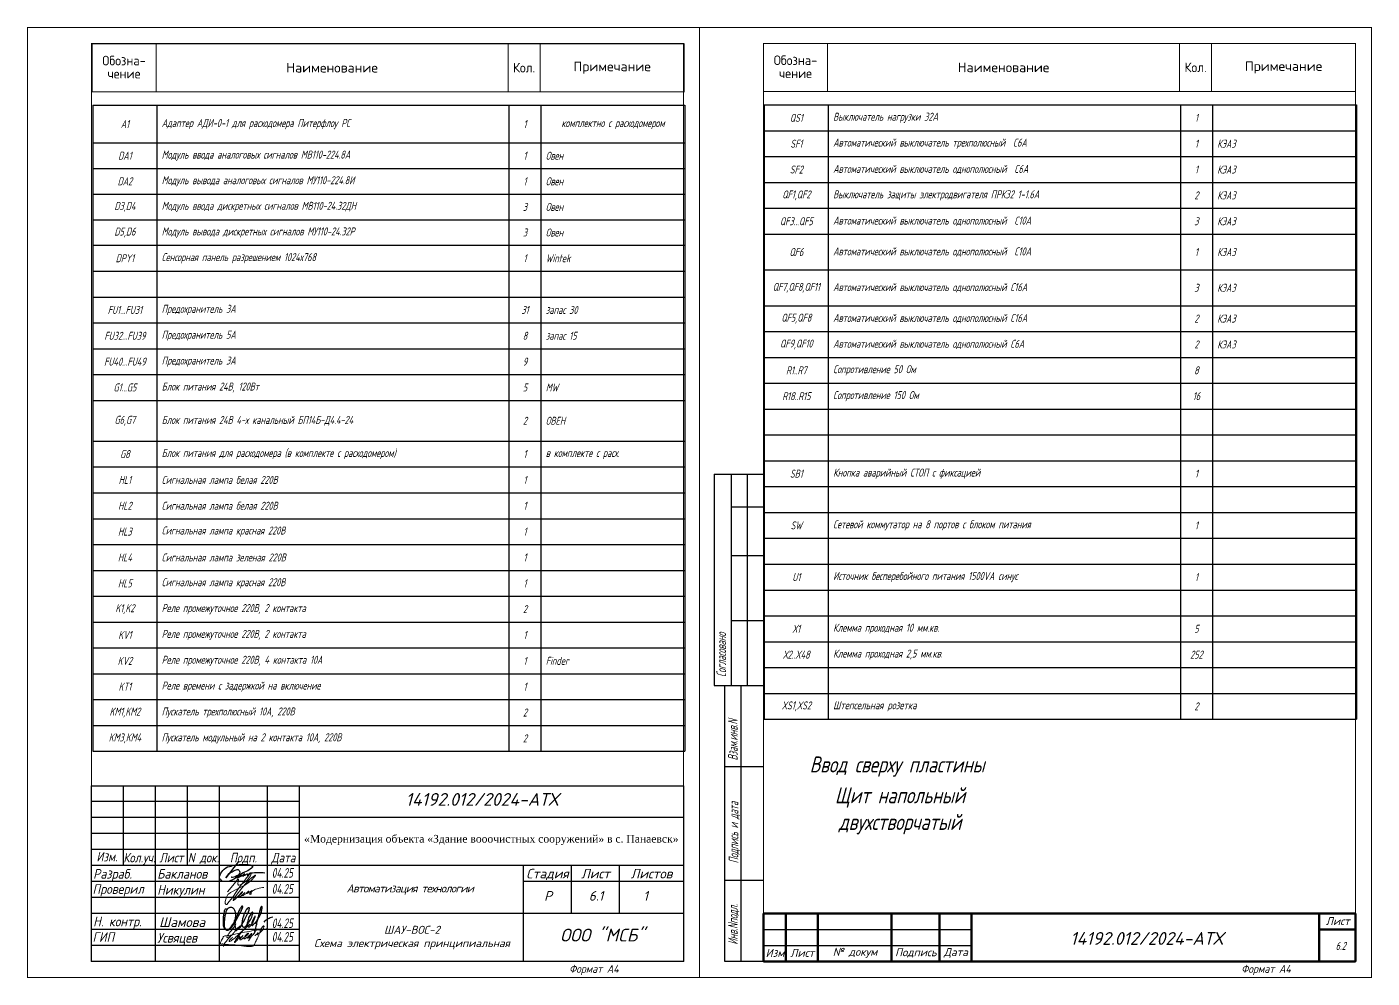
# Model space of a CAD drawing. Header units: millimetres. Extents: x 1510 to 10524, y 7125 to 13164.
# Drawn here: x 3428.3 to 3848.6, y 9093.6 to 9390.9 of the extents above; entities that cross this region are included whole.
import ezdxf
from ezdxf.enums import TextEntityAlignment as Align

# ---------------------------------------------------------------- set-up
doc = ezdxf.new("R2010")
doc.units = ezdxf.units.MM
doc.header["$LTSCALE"] = 4
doc.linetypes.add('SolidLine', pattern=[0])
for name, color, linetype, lineweight in [('RAMKA', 7, 'Continuous', 25), ('SHTAMP', 7, 'SolidLine', 25), ('Логотип', 7, 'Continuous', 20), ('Основеая', 5, 'Continuous', 60)]:
    doc.layers.add(name, color=color, linetype=linetype, lineweight=lineweight)
for name, color, linetype in [('SYMS', 7, 'Continuous'), ('Вспомогательная', 1, 'Continuous'), ('Текст', 2, 'Continuous')]:
    doc.layers.add(name, color=color, linetype=linetype)
doc.styles.add('COTES', font='cs_gost2304.shx', dxfattribs={"width": 0.75, "oblique": 15})
doc.styles.add('Geniso25.100.15', font='geniso.shx', dxfattribs={"oblique": 15, "height": 2.5})
doc.styles.add('ISOCPEUR', font='isocpeui.ttf')
doc.styles.add('Simplex25.085.15', font='', dxfattribs={"width": 0.85, "oblique": 15, "height": 2.5})
doc.styles.add('Simplex30.100.00', font='simplex.shx', dxfattribs={"height": 3})
doc.styles.add('ГОСТ', font='isocpeur.ttf', dxfattribs={"oblique": 15})
doc.styles.add('Стиль мой-1', font='', dxfattribs={"width": 0.85, "oblique": 15, "height": 2.5})
doc.styles.get('Simplex25.085.15').set_extended_font_data('GOST type A')
doc.styles.get('Стиль мой-1').set_extended_font_data('GOST type A')

# ---------------------------------------------------------------- blocks, each defined once
blk = doc.blocks.new('*U12')
at = {"color": 0, "linetype": 'Continuous', "lineweight": -2, "const_width": 0.3}
blk.add_lwpolyline([(0, -15), (185, -15), (185, 0), (0, 0)], close=True, dxfattribs=at)
at = {"color": 0, "linetype": 'Continuous', "lineweight": -2, "ltscale": 0.85, "const_width": 0.3}
for points in [[(20, 0), (20, -15)], [(130, 0), (130, -15)], [(140, 0), (140, -15)]]:
    blk.add_lwpolyline(points, dxfattribs=at)
at = {"color": 0, "linetype": 'Continuous', "ltscale": 10, "style": 'Simplex30.100.00', "width": 0.9}
for s, p in [('Обозна-', (10, -5.26)), ('Кол.', (135, -7.5)), ('чение', (10, -9.37))]:
    blk.add_text(s, height=3, dxfattribs=at).set_placement(p, align=Align.MIDDLE)
at = {"color": 0, "linetype": 'Continuous', "ltscale": 10, "style": 'Simplex30.100.00'}
for s, p in [('Наименование', (75, -7.5)), ('Примечание', (162.5, -7.5))]:
    blk.add_text(s, height=3, dxfattribs=at).set_placement(p, align=Align.MIDDLE)
blk = doc.blocks.new('*T208')
at = {"color": 0, "linetype": 'ByBlock', "lineweight": -2, "ltscale": 0.2, "transparency": 16777216}
for p, q in [((0, 0), (185, 0)), ((0, 0), (0, -201.92)), ((20, 0), (20, -201.92)), ((130, 0), (130, -201.92)), ((140, 0), (140, -201.92)), ((185, 0), (185, -201.92)), ((0, -11.77), (185, -11.77)), ((0, -19.77), (185, -19.77)), ((0, -27.77), (185, -27.77)), ((0, -35.77), (185, -35.77)), ((0, -43.77), (185, -43.77)), ((0, -51.85), (185, -51.85)), ((0, -59.93), (185, -59.93)), ((0, -68.01), (185, -68.01)), ((0, -76.09), (185, -76.09)), ((0, -84.17), (185, -84.17)), ((0, -92.25), (185, -92.25)), ((0, -104.97), (185, -104.97)), ((0, -113.05), (185, -113.05)), ((0, -121.13), (185, -121.13)), ((0, -129.21), (185, -129.21)), ((0, -137.29), (185, -137.29)), ((0, -145.37), (185, -145.37)), ((0, -153.45), (185, -153.45)), ((0, -161.53), (185, -161.53)), ((0, -169.61), (185, -169.61)), ((0, -177.69), (185, -177.69)), ((0, -185.76), (185, -185.76)), ((0, -193.84), (185, -193.84)), ((0, -201.92), (185, -201.92))]:
    blk.add_line(p, q, dxfattribs=at)
at = {"color": 0, "linetype": 'Continuous', "lineweight": -2, "ltscale": 0.2, "transparency": 16777216, "char_height": 2.5, "style": 'Simplex25.085.15'}
for s, insert, width, attachment_point in [('A1', (10, -5.89), 17, 5), ('Адаптер АДИ-0-1 для расходомера Питерфлоу РС', (21.5, -5.89), 107, 4), ('1', (135, -5.89), 7, 5), ('комплектно с расходомером', (162.5, -5.89), 42, 5), ('DA1', (10, -15.77), 17, 5), ('Модуль ввода аналоговых сигналов МВ110-224.8А', (21.5, -15.77), 107, 4), ('1', (135, -15.77), 7, 5), ('Овен', (141.5, -15.77), 42, 4), ('DA2', (10, -23.77), 17, 5), ('Модуль вывода аналоговых сигналов МУ110-224.8И', (21.5, -23.77), 107, 4), ('1', (135, -23.77), 7, 5), ('Овен', (141.5, -23.77), 42, 4), ('D3,D4', (10, -31.77), 17, 5), ('Модуль ввода дискретных сигналов МВ110-24.32ДН', (21.5, -31.77), 107, 4), ('3', (135, -31.77), 7, 5), ('Овен', (141.5, -31.77), 42, 4), ('D5,D6', (10, -39.77), 17, 5), ('Модуль вывода дискретных сигналов МУ110-24.32Р', (21.5, -39.77), 107, 4), ('3', (135, -39.77), 7, 5), ('Овен', (141.5, -39.77), 42, 4), ('Сенсорная панель разрешением 1024х768', (21.5, -47.81), 107, 4), ('DPY1', (10, -47.81), 17, 5), ('1', (135, -47.81), 7, 5), ('Wintek', (141.5, -47.81), 42, 4), ('FU1...FU31', (10, -63.97), 17, 5), ('Предохранитель 3А', (21.5, -63.97), 107, 4), ('31', (135, -63.97), 7, 5), ('запас 30', (141.5, -63.97), 42, 4), ('FU32...FU39', (10, -72.05), 17, 5), ('Предохранитель 5А', (21.5, -72.05), 107, 4), ('8', (135, -72.05), 7, 5), ('запас 15', (141.5, -72.05), 42, 4), ('FU40...FU49', (10, -80.13), 17, 5), ('Предохранитель 3А', (21.5, -80.13), 107, 4), ('9', (135, -80.13), 7, 5), ('G1...G5', (10, -88.21), 17, 5), ('Блок питания 24В, 120Вт', (21.5, -88.21), 107, 4), ('5', (135, -88.21), 7, 5), ('MW', (141.5, -88.21), 42, 4), ('G6,G7', (10, -98.61), 17, 5), ('Блок питания 24В 4-х канальный БП14Б-Д4.4-24', (21.5, -98.61), 107, 4), ('2', (135, -98.61), 7, 5), ('ОВЕН', (141.5, -98.61), 42, 4), ('G8', (10, -109.01), 17, 5), ('Блок питания для расходомера (в комплекте с расходомером)', (21.5, -109.01), 107, 4), ('1', (135, -109.01), 7, 5), ('в комплекте с расх.', (141.5, -109.01), 42, 4), ('HL1', (10, -117.09), 17, 5), ('Сигнальная лампа белая 220В', (21.5, -117.09), 107, 4), ('1', (135, -117.09), 7, 5), ('HL2', (10, -125.17), 17, 5), ('Сигнальная лампа белая 220В', (21.5, -125.17), 107, 4), ('1', (135, -125.17), 7, 5), ('HL3', (10, -133.25), 17, 5), ('Сигнальная лампа красная 220В', (21.5, -133.25), 107, 4), ('1', (135, -133.25), 7, 5), ('HL4', (10, -141.33), 17, 5), ('Сигнальная лампа зеленая 220В', (21.5, -141.33), 107, 4), ('1', (135, -141.33), 7, 5), ('HL5', (10, -149.41), 17, 5), ('Сигнальная лампа красная 220В', (21.5, -149.41), 107, 4), ('1', (135, -149.41), 7, 5), ('K1,K2', (10, -157.49), 17, 5), ('Реле промежуточное 220В, 2 контакта', (21.5, -157.49), 107, 4), ('2', (135, -157.49), 7, 5), ('KV1', (10, -165.57), 17, 5), ('Реле промежуточное 220В, 2 контакта', (21.5, -165.57), 107, 4), ('1', (135, -165.57), 7, 5), ('Реле промежуточное 220В, 4 контакта 10А', (21.5, -173.65), 107, 4), ('KV2', (10, -173.65), 17, 5), ('1', (135, -173.65), 7, 5), ('Finder', (141.5, -173.65), 42, 4), ('KT1', (10, -181.72), 17, 5), ('Реле времени с задержкой на включение', (21.5, -181.72), 107, 4), ('1', (135, -181.72), 7, 5), ('KM1,KM2', (10, -189.8), 17, 5), ('Пускатель трехполюсный 10А, 220В', (21.5, -189.8), 107, 4), ('2', (135, -189.8), 7, 5)]:
    blk.add_mtext(s, dxfattribs=dict(at, insert=insert, width=width, attachment_point=attachment_point))
at = {"color": 0, "linetype": 'Continuous', "lineweight": -2, "transparency": 16777216, "char_height": 2.5, "style": 'Simplex25.085.15'}
for s, insert, width, attachment_point in [('KM3,KM4', (10, -197.88), 17, 5), ('Пускатель модульный на 2 контакта 10А, 220В', (21.5, -197.88), 107, 4), ('2', (135, -197.88), 7, 5)]:
    blk.add_mtext(s, dxfattribs=dict(at, insert=insert, width=width, attachment_point=attachment_point))
blk = doc.blocks.new('Формат А4')
at = {"color": 0, "linetype": 'Continuous', "const_width": 0.3}
for points in [[(0, 0), (210, 0), (210, -297), (0, -297)], [(20, -292), (20, -5), (205, -5), (205, -292)]]:
    blk.add_lwpolyline(points, close=True, dxfattribs=at)
at = {"color": 0, "linetype": 'Continuous', "style": 'Geniso25.100.15', "oblique": 15}
blk.add_text('Формат А4', height=2.5, dxfattribs=at).set_placement((177, -294.25), align=Align.MIDDLE_CENTER)
blk = doc.blocks.new('*T209')
at = {"color": 0, "linetype": 'ByBlock', "lineweight": -2, "ltscale": 0.2, "transparency": 16777216}
for p, q in [((0, 0), (185, 0)), ((0, 0), (0, -192.02)), ((20, 0), (20, -192.02)), ((130, 0), (130, -192.02)), ((140, 0), (140, -192.02)), ((185, 0), (185, -192.02)), ((0, -8.08), (185, -8.08)), ((0, -16.16), (185, -16.16)), ((0, -24.24), (185, -24.24)), ((0, -32.32), (185, -32.32)), ((0, -40.4), (185, -40.4)), ((0, -51.57), (185, -51.57)), ((0, -62.75), (185, -62.75)), ((0, -70.83), (185, -70.83)), ((0, -78.91), (185, -78.91)), ((0, -86.99), (185, -86.99)), ((0, -95.07), (185, -95.07)), ((0, -103.14), (185, -103.14)), ((0, -111.22), (185, -111.22)), ((0, -119.3), (185, -119.3)), ((0, -127.38), (185, -127.38)), ((0, -135.46), (185, -135.46)), ((0, -143.54), (185, -143.54)), ((0, -151.62), (185, -151.62)), ((0, -159.7), (185, -159.7)), ((0, -167.78), (185, -167.78)), ((0, -175.86), (185, -175.86)), ((0, -183.94), (185, -183.94)), ((0, -192.02), (185, -192.02))]:
    blk.add_line(p, q, dxfattribs=at)
at = {"color": 0, "linetype": 'Continuous', "lineweight": -2, "ltscale": 0.2, "transparency": 16777216, "char_height": 2.5, "style": 'Simplex25.085.15'}
for s, insert, width, attachment_point in [('QS1', (10, -4.04), 17, 5), ('Выключатель нагрузки 32А', (21.5, -4.04), 107, 4), ('1', (135, -4.04), 7, 5), ('SF1', (10, -12.12), 17, 5), ('Автоматический выключатель трехполюсный  C6А', (21.5, -12.12), 107, 4), ('1', (135, -12.12), 7, 5), ('КЭАЗ', (141.5, -12.12), 42, 4), ('SF2', (10, -20.2), 17, 5), ('Автоматический выключатель однополюсный  C6А', (21.5, -20.2), 107, 4), ('1', (135, -20.2), 7, 5), ('КЭАЗ', (141.5, -20.2), 42, 4), ('QF1,QF2', (10, -28.28), 17, 5), ('Выключатель защиты электродвигателя ПРК32 1-1.6А', (21.5, -28.28), 107, 4), ('2', (135, -28.28), 7, 5), ('КЭАЗ', (141.5, -28.28), 42, 4), ('QF3...QF5', (10, -36.36), 17, 5), ('Автоматический выключатель однополюсный  C10А', (21.5, -36.36), 107, 4), ('3', (135, -36.36), 7, 5), ('КЭАЗ', (141.5, -36.36), 42, 4), ('QF6', (10, -45.98), 17, 5), ('Автоматический выключатель однополюсный  C10А', (21.5, -45.98), 107, 4), ('1', (135, -45.98), 7, 5), ('КЭАЗ', (141.5, -45.98), 42, 4), ('QF7,QF8,QF11', (10, -57.16), 17, 5), ('Автоматический выключатель однополюсный С16А', (21.5, -57.16), 107, 4), ('3', (135, -57.16), 7, 5), ('КЭАЗ', (141.5, -57.16), 42, 4), ('QF5,QF8', (10, -66.79), 17, 5), ('Автоматический выключатель однополюсный С16А', (21.5, -66.79), 107, 4), ('2', (135, -66.79), 7, 5), ('КЭАЗ', (141.5, -66.79), 42, 4), ('QF9,QF10', (10, -74.87), 17, 5), ('Автоматический выключатель однополюсный С6А', (21.5, -74.87), 107, 4), ('2', (135, -74.87), 7, 5), ('КЭАЗ', (141.5, -74.87), 42, 4), ('R1..R7', (10, -82.95), 17, 5), ('Сопротивление 50 Ом', (21.5, -82.95), 107, 4), ('8', (135, -82.95), 7, 5), ('R18..R15', (10, -91.03), 17, 5), ('Сопротивление 150 Ом', (21.5, -91.03), 107, 4), ('16', (135, -91.03), 7, 5), ('SB1', (10, -115.26), 17, 5), ('Кнопка аварийный СТОП с фиксацией', (21.5, -115.26), 107, 4), ('1', (135, -115.26), 7, 5), ('SW', (10, -131.42), 17, 5), ('Сетевой коммутатор на 8 портов с блоком питания', (21.5, -131.42), 107, 4), ('1', (135, -131.42), 7, 5), ('U1', (10, -147.58), 17, 5), ('Источник бесперебойного питания 1500VA синус', (21.5, -147.58), 107, 4), ('1', (135, -147.58), 7, 5), ('Х1', (10, -163.74), 17, 5)]:
    blk.add_mtext(s, dxfattribs=dict(at, insert=insert, width=width, attachment_point=attachment_point))
at = {"color": 0, "linetype": 'Continuous', "lineweight": -2, "transparency": 16777216, "char_height": 2.5, "style": 'Simplex25.085.15'}
for s, insert, width, attachment_point in [('Клемма проходная 10 мм.кв.', (21.5, -163.74), 107, 4), ('5', (135, -163.74), 7, 5), ('Х2..X48', (10, -171.82), 17, 5), ('Клемма проходная 2,5 мм.кв.', (21.5, -171.82), 107, 4), ('252', (135, -171.82), 7, 5), ('XS1,XS2', (10, -187.98), 17, 5), ('{\\Fsimplex|c204;\\W0.75;Штепсельная розетка}', (21.5, -187.98), 107, 4), ('2', (135, -187.98), 7, 5)]:
    blk.add_mtext(s, dxfattribs=dict(at, insert=insert, width=width, attachment_point=attachment_point))
blk = doc.blocks.new('A$C67075CCA')
at = {"layer": 'Логотип', "color": 145, "lineweight": 15}
for points in [[(14.68, 5.88), (14.59, 5.72), (14.32, 5.54), (13.9, 5.39), (12.32, 5.25), (10.52, 5.01), (7.58, 4.53), (4.57, 3.92), (2.69, 3.51), (0.99, 3.21), (0.97, 3.2), (0.91, 3.09), (0.75, 2.64), (0.39, 2.01), (0.17, 1.5), (0, 1.08), (0.06, 0.83), (0.58, 0.87), (0.94, 0.82), (2.5, 0.66), (6.63, 0.27), (7.37, 0.17), (8.98, 0.01), (9.73, 0.04), (10.43, 0.44), (11, 1.49), (11.66, 2.81), (12.3, 4.37), (12.76, 5.66), (13.17, 6.18), (13.37, 6.43), (13.51, 6.47), (13.61, 6.44), (13.65, 6.35), (13.6, 6.17), (13.32, 5.44), (12.94, 4.91), (12.31, 4.31), (12.02, 4.04), (11.74, 3.86), (11.47, 3.65), (11.51, 3.77), (11.6, 3.93), (11.7, 4.03), (11.81, 4.16), (11.84, 4.27), (11.84, 4.31), (11.73, 4.27), (11.59, 4.09), (11.5, 3.97), (11.22, 3.77), (11.07, 3.64), (10.85, 3.5), (10.75, 3.43)], [(4.88, 7.15), (4.1, 5.86), (2.99, 4.52), (2.4, 3.68), (2.24, 3.43), (2.06, 3.04), (2.09, 2.83), (2.4, 2.91), (3.21, 3.31), (4.29, 4.43), (5.38, 5.75), (5.81, 6.13), (6.33, 6.54), (6.55, 6.54), (5.84, 5.79), (5.18, 5.15), (4.56, 4.72)], [(3.85, 2.96), (3.53, 2.68), (3.08, 2.24), (2.83, 1.9), (2.75, 1.71), (2.79, 1.65), (2.95, 1.64), (3.35, 1.85), (4.3, 2.56), (5.36, 3.53), (7.27, 5.24), (8.03, 6.02), (8.99, 6.81), (9.2, 6.98), (9.24, 7.01), (9.25, 6.99), (9.21, 6.9), (8.53, 6.44), (7.95, 5.92), (7.42, 5.36), (7.06, 5), (6.35, 4.19), (5.74, 3.39), (5.13, 2.67), (4.85, 2.31), (4.82, 2.18), (5.11, 2.48), (5.52, 3.04), (5.85, 3.26), (6, 3.24), (6, 3.11), (5.91, 2.85), (5.34, 2.13), (5.01, 1.71), (4.71, 1.42), (4.56, 1.3), (4.41, 1.33), (4.46, 1.45), (4.98, 2.24), (5.36, 2.86), (5.72, 3.19), (5.88, 3.25), (6.02, 3.24), (6.01, 3.12), (5.9, 2.8), (5.69, 2.53), (6.01, 2.74), (6.37, 2.96), (6.66, 3.1), (6.9, 3.35), (7.01, 3.43), (6.51, 2.86), (6.32, 2.66), (6.17, 2.44), (6.09, 2.28), (6.13, 2.11), (6.38, 2.15), (6.94, 2.57), (7.7, 3.08), (8.14, 3.43), (8.54, 3.78), (8.69, 3.97), (8.74, 4.1), (8.74, 4.22), (8.66, 4.24), (8.5, 4.12), (8.16, 3.8), (7.63, 3.18), (7.39, 2.73), (7.35, 2.5), (7.41, 2.44), (7.86, 2.6), (8.91, 3.21), (9.49, 3.64), (9.77, 3.84), (9.86, 4.07), (9.83, 4.12), (9.5, 3.85), (9.17, 3.56), (8.65, 3.08), (8.43, 2.78), (8.45, 2.66), (8.58, 2.67), (8.85, 2.79), (9.04, 2.91), (9.31, 3.07), (10.08, 3.6), (10.49, 4.02), (10.78, 4.43), (10.95, 4.69), (10.77, 4.55), (10.55, 4.25), (9.5, 2.9), (8.83, 1.86)], [(0.98, 0.05), (0.95, 0.22), (1.03, 0.5), (1.34, 1.02), (2.08, 1.97), (2.48, 2.42), (3.02, 3.02), (3.29, 3.36), (3.48, 3.5)]]:
    blk.add_spline(points, degree=3, dxfattribs=at)
blk = doc.blocks.new('Подпись Шамова')
for points in [[(107, 385), (99, 387), (86, 381), (75, 364), (65, 338), (55, 284), (48, 215), (46, 134), (49, 94), (69, 32), (78, 25), (108, 14), (122, 16), (163, 38), (191, 65), (217, 102), (244, 149), (265, 206), (271, 234), (274, 270), (273, 296), (270, 326), (260, 362), (248, 381), (236, 397), (222, 405), (205, 412), (179, 412), (156, 407), (137, 399), (123, 385), (114, 371), (98, 331), (91, 301), (81, 261), (76, 231), (70, 193), (67, 137), (69, 83), (70, 67), (89, 27), (94, 19), (110, 10), (127, 5), (150, 12), (175, 30), (198, 55), (219, 84), (236, 110), (268, 163), (302, 226), (344, 304), (377, 367), (394, 404), (398, 416), (399, 425), (396, 432), (389, 435), (378, 433), (369, 421), (358, 404), (338, 370), (320, 333), (309, 305), (297, 272), (287, 240), (278, 206), (271, 180), (261, 145), (259, 113), (259, 82), (262, 59), (275, 38), (288, 31), (305, 31), (332, 50), (373, 98), (405, 145), (463, 257), (505, 345), (517, 386), (518, 400), (512, 408), (502, 408), (488, 402), (470, 383), (441, 337), (420, 290), (400, 227), (385, 162), (382, 113), (385, 91), (391, 76), (403, 65), (417, 60), (437, 65), (458, 84), (474, 100), (541, 197), (560, 241), (575, 291), (580, 316), (578, 325), (572, 328), (565, 327), (557, 322), (552, 313), (528, 278), (507, 242), (494, 202), (480, 149), (477, 118), (483, 84), (489, 70), (500, 65), (519, 68), (532, 83), (559, 113), (582, 150), (598, 184), (610, 219), (619, 246), (621, 253), (621, 257), (618, 258), (616, 256), (613, 251), (579, 193), (564, 154), (559, 123), (556, 100), (561, 94), (568, 93), (573, 95), (580, 98), (596, 116), (608, 140), (610, 143), (610, 138), (611, 130), (620, 131), (631, 140), (633, 149), (689, 232), (730, 320), (742, 387), (749, 421), (743, 428), (736, 429), (726, 426), (716, 410), (699, 343), (680, 266), (659, 194), (643, 127), (622, 22), (609, -30)], [(777, 150), (800, 186), (853, 220), (894, 238), (935, 243)]]:
    blk.add_open_spline(points, degree=3)
blk = doc.blocks.new('A$C29F847F9')
at = {"color": 152, "ltscale": 1.2, "true_color": 0x2776bb}
for points in [[(72.37, 39.99), (68.43, 34.92), (69.46, 36.25), (70.34, 36.77), (71.05, 37.19, -0.161841), (72.21, 37.44, -0.186099), (72.48, 37.3, -0.075514), (72.68, 36.98, -0.216259), (72.68, 36.26, -0.120334), (71.72, 35.04, -0.109582), (69.08, 33.77, -0.149262), (67.29, 33.89, -0.221189), (66.44, 34.77, -0.16991), (66.44, 35.31, -0.086161), (67.49, 37.2, -0.173054), (69.54, 38.45, -0.059791), (73.56, 39.07, -0.04244), (76.04, 38.93, -0.162135), (76.72, 38.52, -0.37027), (76.72, 38.26, -0.102303), (75.24, 37.11, -0.004186), (71.29, 35.23, -0.088346), (70.48, 35.01, -0.042303), (70.22, 35.01, -0.246683), (70.04, 35.13, -0.460105)], [(72.59, 36.07, 0.022452), (72.32, 35.71, 0.097345), (71.81, 35.01, 0.63499), (71.97, 34.88, -1.190143)], [(71.97, 34.88), (72.21, 34.98, 0.188512), (73.19, 35.92, 0.453926), (73.14, 36.03, 0.310824), (73.04, 36, -0.174295), (72.95, 35.95, 0.334422), (72.41, 35.32, 0.590758), (72.56, 35.23, 0.045009), (73.65, 35.7, 0.07665), (74.17, 35.97, 0.482644), (74.21, 36.09, 0.366251), (74.05, 36.04, 0.060409), (73.69, 35.56, 0.357599), (73.7, 35.41, 0.358337), (73.82, 35.4, -0.011147), (74.32, 35.73, -0.051922), (75.05, 36.13, -0.478557), (75.22, 35.99, -0.265314), (75.14, 35.79, 0.591196), (75.16, 35.65, 0.280952), (75.4, 35.76, -0.013193), (75.69, 36.03, -0.432577), (75.85, 35.95, -1.613204)], [(72.85, 36.14), (72.59, 36.07, 2.56207)], [(75.85, 35.95), (75.82, 36.07, -0.010959), (75.79, 36.2, -0.234724), (75.82, 36.33, -0.184073), (76.01, 36.42, -0.003337), (76.21, 36.44, -0.058082), (80.63, 36.46, 0.074997)]]:
    blk.add_lwpolyline(points, format="xyb", dxfattribs=at)
blk = doc.blocks.new('A$C79DB0C6F')
at = {"color": 152, "lineweight": 20, "true_color": 0x2956c7}
for points in [[(613, 746, -0.73312), (607, 741), (578, 719), (540, 673), (510, 639), (452, 562), (361, 439), (272, 310), (180, 180), (132, 119), (97, 71), (35, 2, -0.100988), (31, 1, -0.161834), (23, 1, -0.001469), (16, 3, -0.175359), (8, 9, -0.045194), (3, 19, -0.086422), (1, 31), (0, 75), (4, 97), (17, 132), (39, 191), (66, 238, -0.087354), (124, 286), (297, 376), (390, 422), (472, 467), (542, 515), (629, 585), (700, 662), (721, 689, 0.098126), (728, 705, 0.455827), (726, 708, 0.15115), (723, 707, 0.051196), (709, 698), (634, 638), (578, 590), (485, 496), (397, 395), (262, 219), (199, 130), (191, 107, 0.114927), (191, 102, 0.234495), (193, 99, 0.374813), (198, 100), (243, 133), (305, 192), (351, 233), (381, 260), (407, 288), (415, 299, 0.118842), (418, 307, 0.254739), (417, 310, 0.245642), (414, 310, 0.022403), (406, 305), (401, 300), (384, 285), (371, 271), (333, 222), (322, 200), (319, 187, 0.212582), (320, 178, 0.263419), (328, 175, 0.109136), (338, 178, -0.005821), (353, 187), (382, 210), (423, 243), (451, 265), (472, 282), (472, 282), (473, 283, 0.390176), (473, 285, 0.271409), (470, 286, 0.034608), (467, 285, 0.081315), (453, 276, 0.016447), (419, 244, 0.122885), (409, 227, 0.174246), (409, 222, 0.181996), (414, 216, 0.324797), (441, 221), (510, 263), (549, 296), (566, 313, 0.257376), (567, 320, 0.432429), (561, 323, 0.070085), (552, 319, 0.079528), (546, 313, 0.004304), (533, 298, -0.01347), (516, 277, 0.221294), (513, 266, 0.154784), (515, 262, 0.251335), (518, 261, 0.054773), (526, 263, 0.035588), (554, 277, -0.002299), (606, 309, 0.060578), (637, 333), (628, 324), (624, 300), (622, 262, -0.152366), (616, 250, -0.170899), (608, 245, -0.141236), (599, 245, -0.175613), (587, 254, -0.291557), (598, 278, 0.049563), (614, 289, -0.05737), (648, 319, -0.045914), (729, 368, -0.02907), (899, 411, -0.09752), (930, 409, -2.988942)], [(56, 303), (180, 453), (301, 609, -0.646336), (318, 605, -0.134175), (315, 574), (301, 515, 0.147399), (303, 488, 0.115209), (314, 470, 0.261253), (330, 466, 0.00194), (381, 479), (453, 526), (512, 572), (534, 596), (604, 693), (620, 736, 0.517761), (613, 746, -0.712166)]]:
    blk.add_lwpolyline(points, format="xyb", dxfattribs=at)

msp = doc.modelspace()

# ---------------------------------------------------------------- linework, layer by layer
at = {"color": 0, "lineweight": 30}
for p, q in [((3643, 9251.1), (3658.48, 9251.1)), ((3643, 9251.1), (3643, 9185.1)), ((3648.33, 9251.1), (3648.33, 9185.1)), ((3653.4, 9251.1), (3653.4, 9185.1)), ((3648.33, 9240.95), (3658.48, 9240.95)), ((3648.33, 9225.72), (3658.48, 9225.72)), ((3648.33, 9205.41), (3658.48, 9205.41)), ((3643, 9185.1), (3658.48, 9185.1)), ((3646.4, 9098.79), (3646.4, 9185.1)), ((3651.47, 9098.79), (3651.47, 9185.1)), ((3658.58, 9159.71), (3646.4, 9159.71)), ((3658.58, 9124.17), (3646.4, 9124.17))]:
    msp.add_line(p, q, dxfattribs=at)
msp.add_lwpolyline([(3658.58, 9098.79), (3646.4, 9098.79)], dxfattribs=at)
at = {"layer": 'SHTAMP', "color": 0}
for points in [[(3448.46, 9153.79), (3633.46, 9153.79), (3633.46, 9098.79), (3448.46, 9098.79), (3448.46, 9153.79)], [(3458.46, 9128.79), (3458.46, 9153.79)], [(3468.46, 9098.79), (3468.46, 9153.79)], [(3478.46, 9128.79), (3478.46, 9153.79)], [(3488.46, 9098.79), (3488.46, 9153.79)], [(3503.46, 9098.79), (3503.46, 9153.79)], [(3513.46, 9098.79), (3513.46, 9153.79)], [(3513.46, 9148.79), (3448.46, 9148.79)], [(3513.46, 9143.79), (3448.46, 9143.79)], [(3633.46, 9143.79), (3513.46, 9143.79)], [(3513.46, 9138.79), (3448.46, 9138.79)], [(3513.46, 9133.79), (3448.46, 9133.79)], [(3633.46, 9128.79), (3448.46, 9128.79)], [(3583.46, 9098.79), (3583.46, 9128.79)], [(3598.46, 9113.79), (3598.46, 9128.79)], [(3613.46, 9113.79), (3613.46, 9128.79)], [(3513.46, 9123.79), (3448.46, 9123.79)], [(3633.46, 9123.79), (3583.46, 9123.79)], [(3513.46, 9118.79), (3448.46, 9118.79)], [(3513.46, 9113.79), (3448.46, 9113.79)], [(3633.46, 9113.79), (3513.46, 9113.79)], [(3513.46, 9108.79), (3448.46, 9108.79)], [(3513.46, 9103.79), (3448.46, 9103.79)]]:
    msp.add_lwpolyline(points, dxfattribs=at)
at = {"layer": 'Вспомогательная', "color": 7}
for p, q in [((3658.46, 9108.79), (3723.46, 9108.79)), ((3658.46, 9103.79), (3723.46, 9103.79)), ((3658.46, 9098.79), (3723.46, 9098.79))]:
    msp.add_line(p, q, dxfattribs=at)
at = {"layer": 'Основеая', "color": 7}
for p, q in [((3658.46, 9113.79), (3658.46, 9098.79)), ((3843.46, 9113.79), (3658.46, 9113.79)), ((3665.46, 9113.79), (3665.46, 9098.79)), ((3675.46, 9113.79), (3675.46, 9098.79)), ((3698.46, 9113.79), (3698.46, 9098.79)), ((3713.46, 9113.79), (3713.46, 9098.79)), ((3723.46, 9113.79), (3723.46, 9098.79)), ((3832.03, 9113.79), (3832.03, 9098.79)), ((3843.46, 9113.79), (3843.46, 9098.79)), ((3832.03, 9108.8), (3843.46, 9108.8)), ((3843.46, 9098.79), (3658.46, 9098.79))]:
    msp.add_line(p, q, dxfattribs=at)

# ---------------------------------------------------------------- block references
for name, p in [('Формат А4', (3428.46, 9390.79)), ('Формат А4', (3638.46, 9390.79)), ('*U12', (3448.66, 9385.69)), ('*U12', (3658.46, 9385.79)), ('*T208', (3448.92, 9366.45)), ('*T209', (3658.71, 9366.56))]:
    msp.add_blockref(name, p)
at = {"ltscale": 1.2}
for name, p in [('A$C29F847F9', (3422.07, 9090.1)), ('A$C67075CCA', (3488.76, 9103.48))]:
    msp.add_blockref(name, p, dxfattribs=at)
for name, p, xscale, yscale, zscale in [('A$C79DB0C6F', (3490.28, 9116.65), 0.013, 0.013, 1.3), ('Подпись Шамова', (3488.76, 9108.48), 0.01754436356043352, 0.01754436356043352, 0.01754436356043352)]:
    msp.add_blockref(name, p, dxfattribs=dict(xscale=xscale, yscale=yscale, zscale=zscale))

# ---------------------------------------------------------------- texts
at = {"color": 7, "lineweight": 25, "insert": (3837.21, 9104.96), "char_height": 2.5, "attachment_point": 1, "style": 'Стиль мой-1'}
msp.add_mtext_dynamic_manual_height_columns('6.2', width=5.3031, gutter_width=12.5, heights=[0], dxfattribs=at)
at = {"layer": 'RAMKA', "color": 0, "style": 'COTES', "oblique": 15, "width": 0.75}
for s, p in [('Согласовано', (3646.78, 9187.74)), ('Взам.инв.N', (3650.37, 9161.66)), ('Подпись и дата', (3650.6, 9129.49)), ('Инв.Nподл.', (3650.4, 9104.07))]:
    msp.add_text(s, height=3, rotation=90, dxfattribs=at).set_placement(p)
at = {"layer": 'SHTAMP', "color": 0, "style": 'ISOCPEUR'}
for s, height, p in [('14192.012/2024-АТХ', 4, (3570.48, 9147.49)), ('Р', 3, (3591.16, 9117.85)), ('6.1', 3, (3606.16, 9117.85)), ('1', 3, (3621.63, 9117.85)), ('ООО "МСБ"', 4, (3608.12, 9105.09)), ('14192.012/2024-АТХ', 4, (3778.14, 9104.04))]:
    msp.add_text(s, height=height, dxfattribs=at).set_placement(p, align=Align.CENTER)
at = {"layer": 'SHTAMP', "color": 0, "style": 'ISOCPEUR', "width": 0.829916}
msp.add_text('Изм.', height=3, dxfattribs=at).set_placement((3450.04, 9130.1), (3456.61, 9130.1), align=Align.FIT)
at = {"layer": 'SHTAMP', "color": 0, "style": 'ISOCPEUR'}
for s, width, p in [('Кол.уч.', 0.829916, (3463.46, 9131.29)), ('Лист', 0.829916, (3473.46, 9131.29)), ('N док.', 0.829916, (3483.46, 9131.29)), ('Подп.', 0.829916, (3495.96, 9131.29)), ('Дата', 0.829916, (3508.46, 9131.29)), ('04.25', 0.7, (3508.16, 9126.53)), ('04.25', 0.7, (3508.16, 9121.53)), ('04.25', 0.7, (3508.16, 9110.79)), ('04.25', 0.7, (3508.16, 9106.53))]:
    msp.add_text(s, height=3, dxfattribs=dict(at, width=width)).set_placement(p, align=Align.MIDDLE_CENTER)
at = {"layer": 'SHTAMP', "color": 0, "style": 'ISOCPEUR', "width": 0.9}
for s, p in [('Разраб.', (3449.03, 9126.23)), ('Бакланов', (3469.03, 9126.23)), ('Никулин', (3469.03, 9121.23)), ('Н. контр.', (3449.03, 9111.33)), ('Усвяцев', (3469.03, 9106.23))]:
    msp.add_text(s, height=3, dxfattribs=at).set_placement(p, align=Align.MIDDLE_LEFT)
at = {"layer": 'SHTAMP', "color": 0, "style": 'ISOCPEUR'}
for s, p in [('Стадия', (3590.96, 9126.29)), ('Лист', (3605.96, 9126.29)), ('Листов', (3623.46, 9126.29))]:
    msp.add_text(s, height=3, dxfattribs=at).set_placement(p, align=Align.MIDDLE_CENTER)
at = {"layer": 'SHTAMP', "color": 0, "style": 'ISOCPEUR', "width": 0.9}
for s, p in [('Проверил', (3448.82, 9119.98)), ('ГИП', (3448.82, 9104.98))]:
    msp.add_text(s, height=3, dxfattribs=at).set_placement(p)
at = {"layer": 'SHTAMP', "color": 0, "attachment_point": 5, "style": 'ISOCPEUR'}
for s, insert, char_height, width in [('\\pi2.48784;{\\fTimes New Roman|b0|i0|c204|p18;\\C256;«Модернизация объекта «Здание вооочистных сооружений» в с. Панаевск» }', (3572.16, 9136.81), 2.4, 122.4841), ('\\A1;{\\T0.9;Автоматизация технологии}', (3547.97, 9121.34), 2.5, 70.2979), ('\\A1;ШАУ-ВОС-2 \\PСхема электрическая принципиальная', (3548.63, 9106.32), 2.5, 70.3441)]:
    msp.add_mtext(s, dxfattribs=dict(at, insert=insert, char_height=char_height, width=width))
at = {"layer": 'SHTAMP', "color": 0, "insert": (3469.63, 9112.63), "char_height": 3, "width": 11.61, "attachment_point": 1, "line_spacing_factor": 1.022766, "style": 'ISOCPEUR'}
msp.add_mtext('\\pt13.716,27.432,41.148,54.864,68.58,82.296,96.012,109.728,123.444,137.16,150.876,164.592,178.308,192.024,205.74,219.456,233.172,246.888,260.604,274.32,288.036,301.752,315.468,329.184,342.9,356.616,370.332,384.048,397.764,411.48,425.196,438.912;Шамова', dxfattribs=at)
at = {"layer": 'SYMS', "linetype": 'Continuous', "char_height": 5, "width": 74.5915, "attachment_point": 2}
for s, insert in [('{\\Fsimplex|c204;\\Q15;\\W0.75;\\C0;Ввод сверху пластины}', (3700.19, 9162.92)), ('{\\Fsimplex|c204;\\Q15;\\W0.75;\\C0;Щит напольный двухстворчатый }', (3701.08, 9153.28))]:
    msp.add_mtext(s, dxfattribs=dict(at, insert=insert))
at = {"layer": 'Текст', "color": 7, "char_height": 2.5, "style": 'ГОСТ'}
for s, insert, width, attachment_point in [('{\\fISOCPEUR|b0|i0|c204|p34;Лист}', (3841.63, 9111.46), 11.4585, 6), ('{\\fISOCPEUR|b0|i0|c204|p34;Изм}', (3662.06, 9101.52), 7, 5), ('{\\fISOCPEUR|b0|i0|c204|p34;Лист}', (3670.56, 9101.52), 10, 5), ('{\\fISOCPEUR|b0|i0|c204|p34;№ докум}', (3687.06, 9101.52), 23, 5), ('{\\fISOCPEUR|b0|i0|c204|p34;Подпись}', (3706.06, 9101.52), 15, 5), ('{\\fISOCPEUR|b0|i0|c204|p34;Дата}', (3718.56, 9101.52), 10, 5)]:
    msp.add_mtext(s, dxfattribs=dict(at, insert=insert, width=width, attachment_point=attachment_point))

doc.saveas('drawing.dxf')
